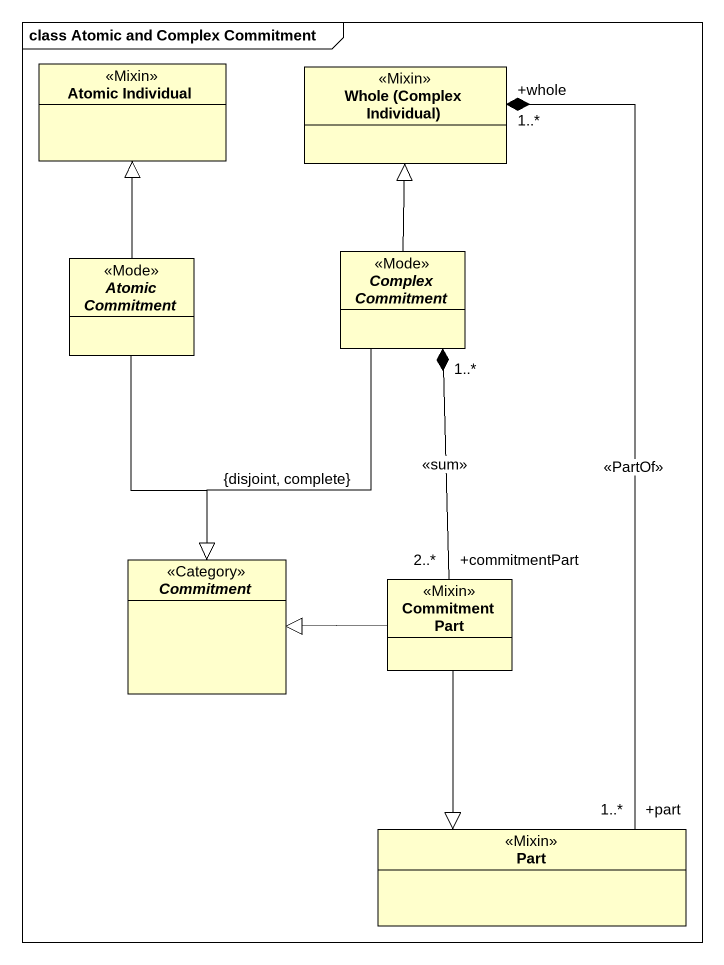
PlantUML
@startuml
mainframe class Atomic and Complex Commitment
hide circle
hide empty members
class "Atomic Individual" as Atomic_Individual <<Mixin>>
class "Whole (Complex Individual)" as Whole_Complex_Individual <<Mixin>>
abstract class "Atomic Commitment" as Atomic_Commitment <<Mode>>
abstract class "Complex Commitment" as Complex_Commitment <<Mode>>
abstract class Commitment <<Category>>
class "Commitment Part" as Commitment_Part <<Mixin>>
class Part <<Mixin>>
Whole_Complex_Individual "+whole\n1..*" *-- "+part\n1..*" Part : <<PartOf>>
Atomic_Commitment -up-|> Atomic_Individual
Atomic_Commitment --|> Commitment
Complex_Commitment -up-|> Whole_Complex_Individual
Complex_Commitment --|> Commitment : {disjoint, complete}
Complex_Commitment "1..*" *-- "+commitmentPart\n2..*" Commitment_Part : <<sum>>
Commitment_Part -left-|> Commitment
Commitment_Part --|> Part
@enduml
